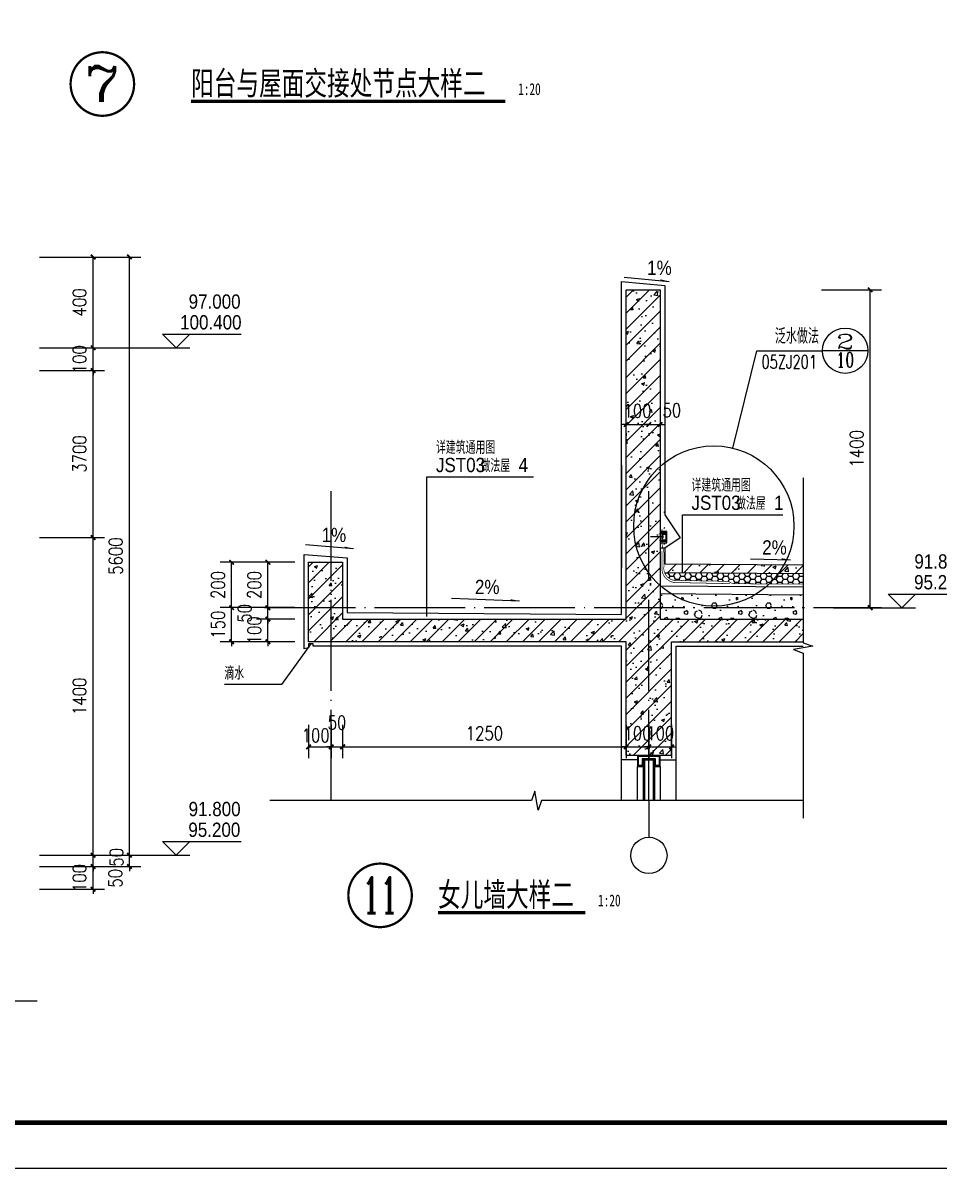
# Model space of a CAD drawing. Extents: x 718358 to 1668613, y -348838 to -159582.
# Drawn here: x 889793 to 893832, y -348838 to -343792 of the extents above; entities that cross this region are included whole.
import ezdxf
from ezdxf.enums import TextEntityAlignment as Align

# ---------------------------------------------------------------- set-up
doc = ezdxf.new("R2010")
doc.units = 0
doc.header["$LTSCALE"] = 1000
doc.linetypes.add('DASH', pattern=[0.35, 0.25, -0.1])
doc.linetypes.add('DOTE', pattern=[2.42, 2, -0.2, 0.02, -0.2])
for name, color, linetype in [('AXIS_TEXT', 7, 'Continuous'), ('PUB_TEXT', 10, 'Continuous'), ('建-可见线', 7, 'Continuous'), ('建-图例填充', 251, 'Continuous'), ('建-图框', 4, 'Continuous'), ('建-墙体', 2, 'Continuous'), ('建-尺寸', 73, 'Continuous'), ('建-引出', 3, 'Continuous'), ('建-标高', 3, 'Continuous'), ('建-符号', 3, 'Continuous'), ('建-符号说明', 7, 'Continuous'), ('建-索引', 3, 'Continuous'), ('建-轮廓线', 7, 'Continuous'), ('建-轴标', 3, 'Continuous'), ('建-轴网', 14, 'DOTE'), ('建-门窗剖', 4, 'Continuous'), ('建-阳台', 5, 'Continuous')]:
    doc.layers.add(name, color=color, linetype=linetype)
doc.styles.add('_TCH_DIM', font='gt单线西文.shx', dxfattribs={"width": 0.8, "bigfont": 'gt单线中文.shx'})
doc.styles.add('_TCH_LABEL', font='COMPLEX', dxfattribs={"bigfont": 'GBCBIG'})
doc.styles.add('COMPLEX', font='COMPLEX')
doc.styles.add('DIM_FONT', font='SIMPLEX.shx', dxfattribs={"width": 0.8, "bigfont": 'GBCBIG.shx'})
doc.styles.add('黑体字', font='simhei.ttf', dxfattribs={"width": 0.7})
doc.dimstyles.new('DIMN20', dxfattribs={"dimscale": 0.2, "dimtxt": 300, "dimasz": 100, "dimexe": 250, "dimexo": 300, "dimgap": 150, "dimtad": 1, "dimdec": 0, "dimzin": 0, "dimdsep": 46, "dimtxsty": 'DIM_FONT', "dimblk": 'ARCHTICK', "dimcen": 0.09, "dimdle": 1, "dimclrt": 7, "dimazin": 2, "dimtfac": 1, "dimtdec": 0, "dimtix": 1, "dimtmove": 2, "dimatfit": 3, "dimldrblk": 'ARCHTICK', "dimfxl": 1, "dimtolj": 1, "dimtzin": 0, "dimarcsym": 0})

# ---------------------------------------------------------------- blocks, each defined once
blk = doc.blocks.new('d')
at = {"layer": '建-可见线', "color": 1, "ltscale": 0.0001}
for p in [(463200.5, 75059.6), (463200.5, 75056)]:
    blk.add_line(p, (463148.4, 75057.8), dxfattribs=at)
at = {"layer": '建-可见线', "color": 1}
for points in [[(463190.1, 75036.7), (463190.1, 75031.7), (463220, 75031.7), (463220, 75081.7), (463190.1, 75081.7), (463190.1, 75076.7), (463215, 75076.7), (463215, 75036.7)], [(463200.5, 75063.8), (463202.3, 75063.8), (463202.3, 75051.7), (463200.5, 75051.7)]]:
    blk.add_lwpolyline(points, close=True, dxfattribs=at)
blk.add_lwpolyline([(463198.7, 75049.7, 0.414214), (463203.7, 75044.7), (463212.2, 75044.7), (463212.2, 75039.7), (463190.5, 75039.7), (463190.5, 75044.7), (463190.7, 75044.7, 0.414214), (463193.7, 75047.7), (463193.7, 75065.4, 0.414214), (463190.7, 75068.4), (463190.5, 75068.4), (463190.5, 75073.4), (463212.2, 75073.4), (463212.2, 75068.4), (463203.7, 75068.4, 0.414214), (463198.7, 75063.4)], format="xyb", close=True, dxfattribs=at)
blk = doc.blocks.new('_ArchTick')
at = {"color": 0, "linetype": 'ByBlock', "const_width": 0.4}
blk.add_lwpolyline([(-0.5, -0.5), (0.5, 0.5)], dxfattribs=at)
blk = doc.blocks.new('*D2833')
at = {"layer": 'Defpoints', "color": 0, "transparency": 16777216}
for p in [(892452.5, -345540), (892552.5, -345540), (892552.5, -345561.1)]:
    blk.add_point(p, dxfattribs=at)
at = {"layer": '建-尺寸', "color": 0, "lineweight": -2, "transparency": 16777216}
for p, q in [((892452.5, -345561.1), (892432.5, -345561.1)), ((892452.5, -345561.1), (892552.5, -345561.1)), ((892552.5, -345561.1), (892572.5, -345561.1)), ((892452.5, -345600), (892452.5, -345611.1)), ((892552.5, -345600), (892552.5, -345611.1))]:
    blk.add_line(p, q, dxfattribs=at)
at = {"layer": '建-尺寸', "color": 0, "lineweight": -2, "transparency": 16777216, "xscale": 20, "yscale": 20, "zscale": 20}
blk.add_blockref('_ArchTick', (892452.5, -345561.1), dxfattribs=at)
at = {"layer": '建-尺寸', "color": 0, "lineweight": -2, "transparency": 16777216, "xscale": 20, "yscale": 20, "zscale": 20, "rotation": 180}
blk.add_blockref('_ArchTick', (892552.5, -345561.1), dxfattribs=at)
at = {"layer": '建-尺寸', "color": 7, "transparency": 16777216, "insert": (892502.5, -345501.1), "char_height": 60, "attachment_point": 5, "style": 'DIM_FONT'}
blk.add_mtext('\\A1;100', dxfattribs=at)
blk = doc.blocks.new('*D2834')
at = {"layer": 'Defpoints', "color": 0, "transparency": 16777216}
for p in [(892552.5, -345540), (892602.5, -345540), (892602.5, -345561.1)]:
    blk.add_point(p, dxfattribs=at)
at = {"layer": '建-尺寸', "color": 0, "lineweight": -2, "transparency": 16777216}
for p, q in [((892552.5, -345561.1), (892532.5, -345561.1)), ((892552.5, -345561.1), (892602.5, -345561.1)), ((892602.5, -345561.1), (892622.5, -345561.1)), ((892552.5, -345600), (892552.5, -345611.1)), ((892602.5, -345600), (892602.5, -345611.1))]:
    blk.add_line(p, q, dxfattribs=at)
at = {"layer": '建-尺寸', "color": 0, "lineweight": -2, "transparency": 16777216, "xscale": 20, "yscale": 20, "zscale": 20}
blk.add_blockref('_ArchTick', (892552.5, -345561.1), dxfattribs=at)
at = {"layer": '建-尺寸', "color": 0, "lineweight": -2, "transparency": 16777216, "xscale": 20, "yscale": 20, "zscale": 20, "rotation": 180}
blk.add_blockref('_ArchTick', (892602.5, -345561.1), dxfattribs=at)
at = {"layer": '建-尺寸', "color": 7, "transparency": 16777216, "insert": (892653.6, -345499.1), "char_height": 60, "attachment_point": 5, "style": 'DIM_FONT'}
blk.add_mtext('\\A1;50', dxfattribs=at)
blk = doc.blocks.new('*D2835')
at = {"layer": 'Defpoints', "color": 0, "transparency": 16777216}
for p in [(891052.5, -346824.4), (891152.5, -346824.4), (891152.5, -346981.5)]:
    blk.add_point(p, dxfattribs=at)
at = {"layer": '建-尺寸', "color": 0, "lineweight": -2, "transparency": 16777216}
for p, q in [((891052.5, -346884.4), (891052.5, -347031.5)), ((891152.5, -346884.4), (891152.5, -347031.5)), ((891052.3, -346981.5), (891152.7, -346981.5))]:
    blk.add_line(p, q, dxfattribs=at)
at = {"layer": '建-尺寸', "color": 0, "lineweight": -2, "transparency": 16777216, "xscale": 20, "yscale": 20, "zscale": 20, "rotation": 180}
blk.add_blockref('_ArchTick', (891052.5, -346981.5), dxfattribs=at)
at = {"layer": '建-尺寸', "color": 0, "lineweight": -2, "transparency": 16777216, "xscale": 20, "yscale": 20, "zscale": 20}
blk.add_blockref('_ArchTick', (891152.5, -346981.5), dxfattribs=at)
at = {"layer": '建-尺寸', "color": 7, "transparency": 16777216, "insert": (891083.9, -346931.5), "char_height": 60, "attachment_point": 5, "style": 'DIM_FONT'}
blk.add_mtext('\\A1;100', dxfattribs=at)
blk = doc.blocks.new('*D2836')
at = {"layer": 'Defpoints', "color": 0, "transparency": 16777216}
for p in [(891152.5, -346824.4), (891202.5, -346824.4), (891202.5, -346981.5)]:
    blk.add_point(p, dxfattribs=at)
at = {"layer": '建-尺寸', "color": 0, "lineweight": -2, "transparency": 16777216}
for p, q in [((891152.5, -346884.4), (891152.5, -347031.5)), ((891202.5, -346884.4), (891202.5, -347031.5)), ((891152.5, -346981.5), (891132.5, -346981.5)), ((891152.5, -346981.5), (891202.5, -346981.5)), ((891202.5, -346981.5), (891222.5, -346981.5))]:
    blk.add_line(p, q, dxfattribs=at)
at = {"layer": '建-尺寸', "color": 0, "lineweight": -2, "transparency": 16777216, "xscale": 20, "yscale": 20, "zscale": 20}
blk.add_blockref('_ArchTick', (891152.5, -346981.5), dxfattribs=at)
at = {"layer": '建-尺寸', "color": 0, "lineweight": -2, "transparency": 16777216, "xscale": 20, "yscale": 20, "zscale": 20, "rotation": 180}
blk.add_blockref('_ArchTick', (891202.5, -346981.5), dxfattribs=at)
at = {"layer": '建-尺寸', "color": 7, "transparency": 16777216, "insert": (891177.5, -346874.7), "char_height": 60, "attachment_point": 5, "style": 'DIM_FONT'}
blk.add_mtext('\\A1;50', dxfattribs=at)
blk = doc.blocks.new('*D2837')
at = {"layer": 'Defpoints', "color": 0, "transparency": 16777216}
for p in [(891202.5, -346824.4), (892452.5, -346824.4), (892452.5, -346981.5)]:
    blk.add_point(p, dxfattribs=at)
at = {"layer": '建-尺寸', "color": 0, "lineweight": -2, "transparency": 16777216}
for p, q in [((891202.5, -346884.4), (891202.5, -347031.5)), ((892452.5, -346884.4), (892452.5, -347031.5)), ((891202.3, -346981.5), (892452.7, -346981.5))]:
    blk.add_line(p, q, dxfattribs=at)
at = {"layer": '建-尺寸', "color": 0, "lineweight": -2, "transparency": 16777216, "xscale": 20, "yscale": 20, "zscale": 20, "rotation": 180}
blk.add_blockref('_ArchTick', (891202.5, -346981.5), dxfattribs=at)
at = {"layer": '建-尺寸', "color": 0, "lineweight": -2, "transparency": 16777216, "xscale": 20, "yscale": 20, "zscale": 20}
blk.add_blockref('_ArchTick', (892452.5, -346981.5), dxfattribs=at)
at = {"layer": '建-尺寸', "color": 7, "transparency": 16777216, "insert": (891827.5, -346921.5), "char_height": 60, "attachment_point": 5, "style": 'DIM_FONT'}
blk.add_mtext('\\A1;1250', dxfattribs=at)
blk = doc.blocks.new('*D2838')
at = {"layer": 'Defpoints', "color": 0, "transparency": 16777216}
for p in [(892452.5, -346824.4), (892552.5, -346824.4), (892552.5, -346981.5)]:
    blk.add_point(p, dxfattribs=at)
at = {"layer": '建-尺寸', "color": 0, "lineweight": -2, "transparency": 16777216}
for p, q in [((892452.5, -346884.4), (892452.5, -347031.5)), ((892552.5, -346884.4), (892552.5, -347031.5)), ((892452.5, -346981.5), (892432.5, -346981.5)), ((892452.5, -346981.5), (892552.5, -346981.5)), ((892552.5, -346981.5), (892572.5, -346981.5))]:
    blk.add_line(p, q, dxfattribs=at)
at = {"layer": '建-尺寸', "color": 0, "lineweight": -2, "transparency": 16777216, "xscale": 20, "yscale": 20, "zscale": 20}
blk.add_blockref('_ArchTick', (892452.5, -346981.5), dxfattribs=at)
at = {"layer": '建-尺寸', "color": 0, "lineweight": -2, "transparency": 16777216, "xscale": 20, "yscale": 20, "zscale": 20, "rotation": 180}
blk.add_blockref('_ArchTick', (892552.5, -346981.5), dxfattribs=at)
at = {"layer": '建-尺寸', "color": 7, "transparency": 16777216, "insert": (892502.5, -346921.5), "char_height": 60, "attachment_point": 5, "style": 'DIM_FONT'}
blk.add_mtext('\\A1;100', dxfattribs=at)
blk = doc.blocks.new('*D2839')
at = {"layer": 'Defpoints', "color": 0, "transparency": 16777216}
for p in [(892552.5, -346824.4), (892652.5, -346824.4), (892652.5, -346981.5)]:
    blk.add_point(p, dxfattribs=at)
at = {"layer": '建-尺寸', "color": 0, "lineweight": -2, "transparency": 16777216}
for p, q in [((892552.5, -346884.4), (892552.5, -347031.5)), ((892652.5, -346884.4), (892652.5, -347031.5)), ((892552.5, -346981.5), (892532.5, -346981.5)), ((892552.5, -346981.5), (892652.5, -346981.5)), ((892652.5, -346981.5), (892672.5, -346981.5))]:
    blk.add_line(p, q, dxfattribs=at)
at = {"layer": '建-尺寸', "color": 0, "lineweight": -2, "transparency": 16777216, "xscale": 20, "yscale": 20, "zscale": 20}
blk.add_blockref('_ArchTick', (892552.5, -346981.5), dxfattribs=at)
at = {"layer": '建-尺寸', "color": 0, "lineweight": -2, "transparency": 16777216, "xscale": 20, "yscale": 20, "zscale": 20, "rotation": 180}
blk.add_blockref('_ArchTick', (892652.5, -346981.5), dxfattribs=at)
at = {"layer": '建-尺寸', "color": 7, "transparency": 16777216, "insert": (892602.5, -346921.5), "char_height": 60, "attachment_point": 5, "style": 'DIM_FONT'}
blk.add_mtext('\\A1;100', dxfattribs=at)
blk = doc.blocks.new('*D2840')
at = {"layer": 'Defpoints', "color": 0, "transparency": 16777216}
for p in [(893253.3, -344968.3), (893528.2, -344968.3), (893253.3, -346368.3)]:
    blk.add_point(p, dxfattribs=at)
at = {"layer": '建-尺寸', "color": 0, "lineweight": -2, "transparency": 16777216}
for p, q in [((893313.3, -344968.3), (893578.2, -344968.3)), ((893528.2, -346368.5), (893528.2, -344968.1)), ((893313.3, -346368.3), (893578.2, -346368.3))]:
    blk.add_line(p, q, dxfattribs=at)
at = {"layer": '建-尺寸', "color": 0, "lineweight": -2, "transparency": 16777216, "xscale": 20, "yscale": 20, "zscale": 20}
for p, rotation in [((893528.2, -344968.3), 90), ((893528.2, -346368.3), 270)]:
    blk.add_blockref('_ArchTick', p, dxfattribs=dict(at, rotation=rotation))
at = {"layer": '建-尺寸', "color": 7, "transparency": 16777216, "insert": (893468.2, -345668.3), "char_height": 60, "attachment_point": 5, "rotation": 90, "style": 'DIM_FONT'}
blk.add_mtext('\\A1;1400', dxfattribs=at)
blk = doc.blocks.new('*D2841')
at = {"layer": 'Defpoints', "color": 0, "transparency": 16777216}
for p in [(890873.2, -346418.3), (891052.5, -346418.3), (891052.5, -346518.3)]:
    blk.add_point(p, dxfattribs=at)
at = {"layer": '建-尺寸', "color": 0, "lineweight": -2, "transparency": 16777216}
for p, q in [((890992.5, -346418.3), (890823.2, -346418.3)), ((890873.2, -346418.3), (890873.2, -346398.3)), ((890873.2, -346518.3), (890873.2, -346418.3)), ((890992.5, -346518.3), (890823.2, -346518.3)), ((890873.2, -346518.3), (890873.2, -346538.3))]:
    blk.add_line(p, q, dxfattribs=at)
at = {"layer": '建-尺寸', "color": 0, "lineweight": -2, "transparency": 16777216, "xscale": 20, "yscale": 20, "zscale": 20}
for p, rotation in [((890873.2, -346418.3), 270), ((890873.2, -346518.3), 90)]:
    blk.add_blockref('_ArchTick', p, dxfattribs=dict(at, rotation=rotation))
at = {"layer": '建-尺寸', "color": 7, "transparency": 16777216, "insert": (890813.2, -346468.3), "char_height": 60, "attachment_point": 5, "rotation": 90, "style": 'DIM_FONT'}
blk.add_mtext('\\A1;100', dxfattribs=at)
blk = doc.blocks.new('*D2842')
at = {"layer": 'Defpoints', "color": 0, "transparency": 16777216}
for p in [(890873.2, -346368.3), (891052.5, -346368.3), (891052.5, -346418.3)]:
    blk.add_point(p, dxfattribs=at)
at = {"layer": '建-尺寸', "color": 0, "lineweight": -2, "transparency": 16777216}
for p, q in [((890992.5, -346368.3), (890823.2, -346368.3)), ((890873.2, -346368.3), (890873.2, -346348.3)), ((890873.2, -346418.3), (890873.2, -346368.3)), ((890992.5, -346418.3), (890823.2, -346418.3)), ((890873.2, -346418.3), (890873.2, -346438.3))]:
    blk.add_line(p, q, dxfattribs=at)
at = {"layer": '建-尺寸', "color": 0, "lineweight": -2, "transparency": 16777216, "xscale": 20, "yscale": 20, "zscale": 20}
for p, rotation in [((890873.2, -346368.3), 270), ((890873.2, -346418.3), 90)]:
    blk.add_blockref('_ArchTick', p, dxfattribs=dict(at, rotation=rotation))
at = {"layer": '建-尺寸', "color": 7, "transparency": 16777216, "insert": (890770.2, -346393.3), "char_height": 60, "attachment_point": 5, "rotation": 90, "style": 'DIM_FONT'}
blk.add_mtext('\\A1;50', dxfattribs=at)
blk = doc.blocks.new('*D2843')
at = {"layer": 'Defpoints', "color": 0, "transparency": 16777216}
for p in [(890873.2, -346168.3), (891052.5, -346168.3), (891052.5, -346368.3)]:
    blk.add_point(p, dxfattribs=at)
at = {"layer": '建-尺寸', "color": 0, "lineweight": -2, "transparency": 16777216}
for p, q in [((890992.5, -346168.3), (890823.2, -346168.3)), ((890873.2, -346368.5), (890873.2, -346168.1)), ((890992.5, -346368.3), (890823.2, -346368.3))]:
    blk.add_line(p, q, dxfattribs=at)
at = {"layer": '建-尺寸', "color": 0, "lineweight": -2, "transparency": 16777216, "xscale": 20, "yscale": 20, "zscale": 20}
for p, rotation in [((890873.2, -346168.3), 90), ((890873.2, -346368.3), 270)]:
    blk.add_blockref('_ArchTick', p, dxfattribs=dict(at, rotation=rotation))
at = {"layer": '建-尺寸', "color": 7, "transparency": 16777216, "insert": (890813.2, -346268.3), "char_height": 60, "attachment_point": 5, "rotation": 90, "style": 'DIM_FONT'}
blk.add_mtext('\\A1;200', dxfattribs=at)
blk = doc.blocks.new('*D2844')
at = {"layer": 'Defpoints', "color": 0, "transparency": 16777216}
for p in [(890713.2, -346368.3), (891052.5, -346368.3), (891052.5, -346518.3)]:
    blk.add_point(p, dxfattribs=at)
at = {"layer": '建-尺寸', "color": 0, "lineweight": -2, "transparency": 16777216}
for p, q in [((890992.5, -346368.3), (890663.2, -346368.3)), ((890713.2, -346368.3), (890713.2, -346348.3)), ((890713.2, -346518.3), (890713.2, -346368.3)), ((890992.5, -346518.3), (890663.2, -346518.3)), ((890713.2, -346518.3), (890713.2, -346538.3))]:
    blk.add_line(p, q, dxfattribs=at)
at = {"layer": '建-尺寸', "color": 0, "lineweight": -2, "transparency": 16777216, "xscale": 20, "yscale": 20, "zscale": 20}
for p, rotation in [((890713.2, -346368.3), 270), ((890713.2, -346518.3), 90)]:
    blk.add_blockref('_ArchTick', p, dxfattribs=dict(at, rotation=rotation))
at = {"layer": '建-尺寸', "color": 7, "transparency": 16777216, "insert": (890653.2, -346443.3), "char_height": 60, "attachment_point": 5, "rotation": 90, "style": 'DIM_FONT'}
blk.add_mtext('\\A1;150', dxfattribs=at)
blk = doc.blocks.new('*D2845')
at = {"layer": 'Defpoints', "color": 0, "transparency": 16777216}
for p in [(890713.2, -346168.3), (891052.5, -346168.3), (891052.5, -346368.3)]:
    blk.add_point(p, dxfattribs=at)
at = {"layer": '建-尺寸', "color": 0, "lineweight": -2, "transparency": 16777216}
for p, q in [((890992.5, -346168.3), (890663.2, -346168.3)), ((890713.2, -346368.5), (890713.2, -346168.1)), ((890992.5, -346368.3), (890663.2, -346368.3))]:
    blk.add_line(p, q, dxfattribs=at)
at = {"layer": '建-尺寸', "color": 0, "lineweight": -2, "transparency": 16777216, "xscale": 20, "yscale": 20, "zscale": 20}
for p, rotation in [((890713.2, -346168.3), 90), ((890713.2, -346368.3), 270)]:
    blk.add_blockref('_ArchTick', p, dxfattribs=dict(at, rotation=rotation))
at = {"layer": '建-尺寸', "color": 7, "transparency": 16777216, "insert": (890653.2, -346268.3), "char_height": 60, "attachment_point": 5, "rotation": 90, "style": 'DIM_FONT'}
blk.add_mtext('\\A1;200', dxfattribs=at)
blk = doc.blocks.new('*D2853')
at = {"layer": 'Defpoints', "color": 0, "transparency": 16777216}
for p in [(889805.9, -347509.3), (890102.6, -347509.3), (889805.9, -347609.3)]:
    blk.add_point(p, dxfattribs=at)
at = {"layer": '建-尺寸', "color": 0, "lineweight": -2, "transparency": 16777216}
for p, q in [((890102.6, -347509.3), (890102.6, -347489.3)), ((889865.9, -347509.3), (890152.6, -347509.3)), ((890102.6, -347609.3), (890102.6, -347509.3)), ((889865.9, -347609.3), (890152.6, -347609.3)), ((890102.6, -347609.3), (890102.6, -347629.3))]:
    blk.add_line(p, q, dxfattribs=at)
at = {"layer": '建-尺寸', "color": 0, "lineweight": -2, "transparency": 16777216, "xscale": 20, "yscale": 20, "zscale": 20}
for p, rotation in [((890102.6, -347509.3), 270), ((890102.6, -347609.3), 90)]:
    blk.add_blockref('_ArchTick', p, dxfattribs=dict(at, rotation=rotation))
at = {"layer": '建-尺寸', "color": 7, "transparency": 16777216, "insert": (890042.6, -347559.3), "char_height": 60, "attachment_point": 5, "rotation": 90, "style": 'DIM_FONT'}
blk.add_mtext('\\A1;100', dxfattribs=at)
blk = doc.blocks.new('*D2854')
at = {"layer": 'Defpoints', "color": 0, "transparency": 16777216}
for p in [(889805.9, -347459.3), (890102.6, -347459.3), (889805.9, -347509.3)]:
    blk.add_point(p, dxfattribs=at)
at = {"layer": '建-尺寸', "color": 0, "lineweight": -2, "transparency": 16777216}
for p, q in [((890102.6, -347459.3), (890102.6, -347439.3)), ((889865.9, -347459.3), (890152.6, -347459.3)), ((890102.6, -347509.3), (890102.6, -347459.3)), ((889865.9, -347509.3), (890152.6, -347509.3)), ((890102.6, -347509.3), (890102.6, -347529.3))]:
    blk.add_line(p, q, dxfattribs=at)
at = {"layer": '建-尺寸', "color": 0, "lineweight": -2, "transparency": 16777216, "xscale": 20, "yscale": 20, "zscale": 20}
for p, rotation in [((890102.6, -347459.3), 270), ((890102.6, -347509.3), 90)]:
    blk.add_blockref('_ArchTick', p, dxfattribs=dict(at, rotation=rotation))
at = {"layer": '建-尺寸', "color": 7, "transparency": 16777216, "insert": (890205.6, -347468.2), "char_height": 60, "attachment_point": 5, "rotation": 90, "style": 'DIM_FONT'}
blk.add_mtext('\\A1;50', dxfattribs=at)
blk = doc.blocks.new('*D2855')
at = {"layer": 'Defpoints', "color": 0, "transparency": 16777216}
for p in [(889805.9, -346059.3), (890102.6, -346059.3), (889805.9, -347459.3)]:
    blk.add_point(p, dxfattribs=at)
at = {"layer": '建-尺寸', "color": 0, "lineweight": -2, "transparency": 16777216}
for p, q in [((889865.9, -346059.3), (890152.6, -346059.3)), ((890102.6, -347459.5), (890102.6, -346059.1)), ((889865.9, -347459.3), (890152.6, -347459.3))]:
    blk.add_line(p, q, dxfattribs=at)
at = {"layer": '建-尺寸', "color": 0, "lineweight": -2, "transparency": 16777216, "xscale": 20, "yscale": 20, "zscale": 20}
for p, rotation in [((890102.6, -346059.3), 90), ((890102.6, -347459.3), 270)]:
    blk.add_blockref('_ArchTick', p, dxfattribs=dict(at, rotation=rotation))
at = {"layer": '建-尺寸', "color": 7, "transparency": 16777216, "insert": (890042.6, -346759.3), "char_height": 60, "attachment_point": 5, "rotation": 90, "style": 'DIM_FONT'}
blk.add_mtext('\\A1;1400', dxfattribs=at)
blk = doc.blocks.new('*D2856')
at = {"layer": 'Defpoints', "color": 0, "transparency": 16777216}
for p in [(889805.9, -345323.4), (890102.6, -345323.4), (889805.9, -346059.3)]:
    blk.add_point(p, dxfattribs=at)
at = {"layer": '建-尺寸', "color": 0, "lineweight": -2, "transparency": 16777216}
for p, q in [((889865.9, -345323.4), (890152.6, -345323.4)), ((890102.6, -346059.5), (890102.6, -345323.2)), ((889865.9, -346059.3), (890152.6, -346059.3))]:
    blk.add_line(p, q, dxfattribs=at)
at = {"layer": '建-尺寸', "color": 0, "lineweight": -2, "transparency": 16777216, "xscale": 20, "yscale": 20, "zscale": 20}
for p, rotation in [((890102.6, -345323.4), 90), ((890102.6, -346059.3), 270)]:
    blk.add_blockref('_ArchTick', p, dxfattribs=dict(at, rotation=rotation))
at = {"layer": '建-尺寸', "color": 7, "transparency": 16777216, "insert": (890042.6, -345691.3), "char_height": 60, "attachment_point": 5, "rotation": 90, "style": 'DIM_FONT'}
blk.add_mtext('\\A1;3700', dxfattribs=at)
blk = doc.blocks.new('*D2857')
at = {"layer": 'Defpoints', "color": 0, "transparency": 16777216}
for p in [(889805.9, -345223.4), (890102.6, -345223.4), (889805.9, -345323.4)]:
    blk.add_point(p, dxfattribs=at)
at = {"layer": '建-尺寸', "color": 0, "lineweight": -2, "transparency": 16777216}
for p, q in [((889865.9, -345223.4), (890152.6, -345223.4)), ((890102.6, -345223.4), (890102.6, -345203.4)), ((890102.6, -345323.4), (890102.6, -345223.4)), ((889865.9, -345323.4), (890152.6, -345323.4)), ((890102.6, -345323.4), (890102.6, -345343.4))]:
    blk.add_line(p, q, dxfattribs=at)
at = {"layer": '建-尺寸', "color": 0, "lineweight": -2, "transparency": 16777216, "xscale": 20, "yscale": 20, "zscale": 20}
for p, rotation in [((890102.6, -345223.4), 270), ((890102.6, -345323.4), 90)]:
    blk.add_blockref('_ArchTick', p, dxfattribs=dict(at, rotation=rotation))
at = {"layer": '建-尺寸', "color": 7, "transparency": 16777216, "insert": (890042.6, -345273.4), "char_height": 60, "attachment_point": 5, "rotation": 90, "style": 'DIM_FONT'}
blk.add_mtext('\\A1;100', dxfattribs=at)
blk = doc.blocks.new('*D2858')
at = {"layer": 'Defpoints', "color": 0, "transparency": 16777216}
for p in [(889805.9, -344823.4), (890102.6, -344823.4), (889805.9, -345223.4)]:
    blk.add_point(p, dxfattribs=at)
at = {"layer": '建-尺寸', "color": 0, "lineweight": -2, "transparency": 16777216}
for p, q in [((889865.9, -344823.4), (890152.6, -344823.4)), ((890102.6, -345223.6), (890102.6, -344823.2)), ((889865.9, -345223.4), (890152.6, -345223.4))]:
    blk.add_line(p, q, dxfattribs=at)
at = {"layer": '建-尺寸', "color": 0, "lineweight": -2, "transparency": 16777216, "xscale": 20, "yscale": 20, "zscale": 20}
for p, rotation in [((890102.6, -344823.4), 90), ((890102.6, -345223.4), 270)]:
    blk.add_blockref('_ArchTick', p, dxfattribs=dict(at, rotation=rotation))
at = {"layer": '建-尺寸', "color": 7, "transparency": 16777216, "insert": (890042.6, -345023.4), "char_height": 60, "attachment_point": 5, "rotation": 90, "style": 'DIM_FONT'}
blk.add_mtext('\\A1;400', dxfattribs=at)
blk = doc.blocks.new('*D2859')
at = {"layer": 'Defpoints', "color": 0, "transparency": 16777216}
for p in [(889805.9, -347459.3), (890262.6, -347459.3), (889805.9, -347509.3)]:
    blk.add_point(p, dxfattribs=at)
at = {"layer": '建-尺寸', "color": 0, "lineweight": -2, "transparency": 16777216}
for p, q in [((890262.6, -347459.3), (890262.6, -347439.3)), ((889865.9, -347459.3), (890312.6, -347459.3)), ((890262.6, -347509.3), (890262.6, -347459.3)), ((889865.9, -347509.3), (890312.6, -347509.3)), ((890262.6, -347509.3), (890262.6, -347529.3))]:
    blk.add_line(p, q, dxfattribs=at)
at = {"layer": '建-尺寸', "color": 0, "lineweight": -2, "transparency": 16777216, "xscale": 20, "yscale": 20, "zscale": 20}
for p, rotation in [((890262.6, -347459.3), 270), ((890262.6, -347509.3), 90)]:
    blk.add_blockref('_ArchTick', p, dxfattribs=dict(at, rotation=rotation))
at = {"layer": '建-尺寸', "color": 7, "transparency": 16777216, "insert": (890200.6, -347560.4), "char_height": 60, "attachment_point": 5, "rotation": 90, "style": 'DIM_FONT'}
blk.add_mtext('\\A1;50', dxfattribs=at)
blk = doc.blocks.new('*D2860')
at = {"layer": 'Defpoints', "color": 0, "transparency": 16777216}
for p in [(889805.9, -344823.4), (890262.6, -344823.4), (889805.9, -347459.3)]:
    blk.add_point(p, dxfattribs=at)
at = {"layer": '建-尺寸', "color": 0, "lineweight": -2, "transparency": 16777216}
for p, q in [((889865.9, -344823.4), (890312.6, -344823.4)), ((890262.6, -347459.5), (890262.6, -344823.2)), ((889865.9, -347459.3), (890312.6, -347459.3))]:
    blk.add_line(p, q, dxfattribs=at)
at = {"layer": '建-尺寸', "color": 0, "lineweight": -2, "transparency": 16777216, "xscale": 20, "yscale": 20, "zscale": 20}
for p, rotation in [((890262.6, -344823.4), 90), ((890262.6, -347459.3), 270)]:
    blk.add_blockref('_ArchTick', p, dxfattribs=dict(at, rotation=rotation))
at = {"layer": '建-尺寸', "color": 7, "transparency": 16777216, "insert": (890202.6, -346141.3), "char_height": 60, "attachment_point": 5, "rotation": 90, "style": 'DIM_FONT'}
blk.add_mtext('\\A1;5600', dxfattribs=at)
blk = doc.blocks.new('_AXISO')
blk.add_circle((0, 0), 0.5)
at = {"layer": 'AXIS_TEXT', "style": 'COMPLEX', "width": 1.041667}
blk.add_attdef('A', text='', height=0.56, dxfattribs=at).set_placement((-0.25, -0.28), (0.25, -0.28), align=Align.FIT)

msp = doc.modelspace()

# ---------------------------------------------------------------- hatches: boundary and pattern name
at = {"layer": '建-图例填充'}
h = msp.add_hatch(dxfattribs=at)
h.set_pattern_fill('钢筋混凝土', color=256, scale=20, style=0)
h.set_pattern_definition([(45, (39573.334, -6828.48), (-35.355339, 35.355339), []), (50, (39573.33, -6828.48), (143.452037, -12.550427), [15, -165]), (355, (39573.33, -6828.48), (-27.750267, 150.438427), [12, -132]), (100.4514, (39585.29, -6829.53), (115.701876, 137.887908), [12.748038, -140.228422]), (46.1842, (39573.33, -6788.48), (213.44821, -33.103803), [22.5, -247.5]), (96.6356, (39591.12, -6791.24), (186.93254, 194.823574), [19.12206, -210.3426]), (351.1842, (39573.33, -6788.48), (186.93239, 194.82372), [18, -198]), (21, (39593.33, -6798.48), (119.38141, -80.523778), [15, -165]), (326, (39593.33, -6798.48), (48.663066, 145.03001), [12, -132]), (71.4514, (39603.28, -6805.19), (168.044526, 64.5061), [12.748038, -140.228422]), (37.5, (39573.334, -6828.48), (2.431971, 66.5787708), [0, -130.4, 0, -134, 0, -132.5]), (7.5, (39573.334, -6828.48), (52.6139075, 78.8823424), [0, -76.4, 0, -127.4, 0, -50.5]), (327.5, (39528.734, -6828.48), (106.7644872, -4.5109743), [0, -50, 0, -156, 0, -207]), (317.5, (39508.73, -6828.48), (116.637234, 20.020996), [0, -65, 0, -103.6, 0, -147])])
h.paths.add_polyline_path([(891202.5, -346418.3), (891202.5, -346168.3), (891052.5, -346168.3), (891052.5, -346368.3), (891052.5, -346518.3), (891202.5, -346518.3), (892452.5, -346518.3), (892452.5, -347018.3), (892652.5, -347018.3), (892652.5, -346518.3), (893232.6, -346518.3), (893232.6, -346418.3), (892602.5, -346418.3), (892602.5, -344968.3), (892452.5, -344968.3), (892452.5, -346418.3)])
h = msp.add_hatch(dxfattribs=at)
h.set_pattern_fill('钢筋混凝土', color=256, scale=20, style=0)
h.set_pattern_definition([(45, (48183.383, -6828.48), (-35.355339, 35.355339), []), (50, (48183.38, -6828.48), (143.452037, -12.550427), [15, -165]), (355, (48183.38, -6828.48), (-27.750267, 150.438427), [12, -132]), (100.4514, (48195.34, -6829.53), (115.701876, 137.887908), [12.748038, -140.228422]), (46.1842, (48183.38, -6788.48), (213.44821, -33.103803), [22.5, -247.5]), (96.6356, (48201.17, -6791.24), (186.93254, 194.823574), [19.12206, -210.3426]), (351.1842, (48183.38, -6788.48), (186.93239, 194.82372), [18, -198]), (21, (48203.38, -6798.48), (119.38141, -80.523778), [15, -165]), (326, (48203.38, -6798.48), (48.663066, 145.03001), [12, -132]), (71.4514, (48213.33, -6805.19), (168.044526, 64.5061), [12.748038, -140.228422]), (37.5, (48183.383, -6828.48), (2.431971, 66.5787708), [0, -130.4, 0, -134, 0, -132.5]), (7.5, (48183.38, -6828.48), (52.6139075, 78.8823424), [0, -76.4, 0, -127.4, 0, -50.5]), (327.5, (48138.783, -6828.48), (106.7644872, -4.5109743), [0, -50, 0, -156, 0, -207]), (317.5, (48118.78, -6828.48), (116.637234, 20.020996), [0, -65, 0, -103.6, 0, -147])])
edge = h.paths.add_edge_path()
edge.add_line((893232.6, -346219.5), (893232.6, -346179.5))
edge.add_line((893232.6, -346179.5), (892622.5, -346175))
edge.add_line((892622.5, -346175), (892622.5, -345906.5))
edge.add_line((892622.5, -345906.5), (892614.6, -345906.5))
edge.add_line((892614.6, -345906.5), (892618.5, -345924.5))
edge.add_line((892618.5, -345924.5), (892618.5, -346189.5))
edge.add_arc((892671.6, -346195), 53.3, 174.0788, 202.0274)
edge.add_line((892622.1, -346215), (893232.6, -346219.5))
h = msp.add_hatch(dxfattribs=at)
h.set_pattern_fill('HONEY', color=256, scale=10, style=0)
h.set_pattern_definition([(0, (48183.383, -6828.48), (23.8125, 13.74815), [15.875, -31.75]), (120, (48183.383, -6828.48), (-23.81249716, 13.74815493), [15.875, -31.75]), (60, (48183.383, -6828.48), (2.84e-06, 27.49630493), [-31.75, 15.875])])
edge = h.paths.add_edge_path()
edge.add_line((893232.6, -346264.5), (893232.6, -346219.5))
edge.add_line((893232.6, -346219.5), (892622.1, -346215))
edge.add_arc((892671.6, -346195), 53.3, 202.0274, 265.4088)
edge.add_line((892667.3, -346248.1), (892902.4, -346252.4))
edge.add_line((892902.4, -346252.4), (892922.3, -346262.9))
edge.add_line((892922.3, -346262.9), (893232.6, -346264.5))
h = msp.add_hatch(dxfattribs=at)
h.set_pattern_fill('加气混凝土', color=256, scale=20, style=0)
h.set_pattern_definition([(0, (48254.18, -6901.68), (120, 240), [0, -240]), (0, (48113.78, -6934.08), (120, 240), [0, -240]), (0, (48191.78, -6936.48), (120, 240), [0, -240]), (0, (48276.98, -6865.68), (120, 240), [0, -240]), (0, (48177.38, -6948.48), (120, 240), [0, -240]), (0, (48300.98, -6714.48), (120, 240), [0, -240]), (0, (48227.78, -6733.68), (120, 240), [0, -240]), (0, (48266.18, -6763.68), (120, 240), [0, -240]), (0, (48070.58, -6768.48), (120, 240), [0, -240]), (0, (48188.18, -6779.28), (120, 240), [0, -240]), (0, (48142.58, -6840.48), (120, 240), [0, -240]), (0, (48144.98, -6930.48), (120, 240), [0, -240]), (0, (48234.98, -6940.08), (120, 240), [0, -240]), (0, (48300.98, -6834.48), (120, 240), [0, -240]), (0, (48076.58, -6871.68), (120, 240), [0, -240]), (0, (48096.98, -6830.88), (120, 240), [0, -240]), (0, (48190.58, -6847.68), (120, 240), [0, -240]), (0, (48156.98, -6882.48), (120, 240), [0, -240]), (0, (48137.78, -6803.28), (120, 240), [0, -240]), (0, (48167.78, -6713.28), (120, 240), [0, -240]), (0, (48086.18, -6922.08), (120, 240), [0, -240]), (0, (48218.18, -6762.48), (120, 240), [0, -240]), (0, (48106.58, -6758.88), (120, 240), [0, -240]), (0, (48087.38, -6727.68), (120, 240), [0, -240]), (130.601294, (48286.24, -6789.624), (-599.99999337, 720.00000315), [10.53662, -4414.8444]), (18.434949, (48269.097, -6785.052), (599.9999978, 239.9999982), [10.842096, -1507.05116]), (90, (48269.1, -6795.34), (120, 240), [10.285714, -469.71426]), (161.565051, (48279.383, -6798.766), (-600.000003, 239.9999821), [10.842096, -1507.05116]), (53.130102, (48279.383, -6798.766), (120.0000002, 240), [11.42857, -1188.5714]), (135, (48288.53, -6921.05), (-120.0000145, 239.999984), [9.697464, -669.12504]), (45, (48274.81, -6921.05), (119.999999, 239.999999), [9.697464, -669.12504]), (135, (48281.67, -6927.91), (-120.0000145, 239.999984), [9.697464, -669.12504]), (45, (48281.67, -6927.91), (119.999999, 239.999999), [9.697464, -669.12504]), (116.56505, (48173.1, -6759.9), (-2e-05, 479.999987), [12.77753, -255.5506]), (180, (48167.38, -6748.48), (-120, 240), [13.714286, -226.2857]), (63.43495, (48147.95, -6759.9), (1e-06, 480), [12.77753, -255.5506]), (116.56505, (48153.67, -6771.34), (-2e-05, 479.999987), [12.77753, -255.5506]), (0, (48153.67, -6771.34), (120, 240), [13.714286, -226.2857]), (63.43495, (48167.38, -6771.34), (1e-06, 480), [12.77753, -255.5506]), (107.102728, (48263.383, -6841.052), (-359.99998624, 1200.00000194), [15.54454, -6513.161]), (143.972626, (48258.812, -6826.195), (-2279.9999711, 1679.9999981), [15.54454, -3248.808]), (180, (48246.24, -6817.05), (-120, 240), [14.85714, -225.14284]), (36.0273733, (48218.812, -6826.195), (2279.99998315, 1679.9999819), [15.54454, -3248.808]), (71.565051, (48214.24, -6839.91), (360.0000018, 1199.999998), [14.456126, -1503.43712]), (107.102728, (48218.812, -6854.766), (-359.99998624, 1200.00000194), [15.54454, -6513.161]), (143.972626, (48231.383, -6863.91), (-2279.9999711, 1679.9999981), [15.54454, -3248.808]), (0, (48231.38, -6863.9), (120, 240), [14.85714, -225.14284]), (36.0273733, (48246.24, -6863.91), (2279.99998315, 1679.9999819), [15.54454, -3248.808]), (71.565051, (48258.81, -6854.766), (360.0000018, 1199.999998), [14.456126, -1503.43712]), (150.255118, (48265.67, -6729.052), (-360.0000009, 239.999997), [9.21401, -1925.72784]), (90, (48257.67, -6733.62), (120, 240), [9.14286, -470.8571]), (29.7448813, (48257.67, -6733.624), (360.0000002, 239.9999989), [9.21401, -1925.72784]), (116.56505, (48209.67, -6899.34), (-2e-05, 479.999987), [12.77753, -255.5506]), (168.690067, (48203.954, -6887.91), (-1080.0000008, 239.999994), [11.6549, -2435.8742]), (41.1859251, (48183.383, -6893.624), (2999.99998182, 2639.99997692), [12.14874, -5090.3208]), (90, (48183.38, -6905.05), (120, 240), [11.42857, -468.5714]), (138.814074, (48192.526, -6913.052), (-2999.99994668, 2640.00001681), [12.14874, -5090.3208]), (16.6992442, (48192.526, -6913.052), (3959.9999702, 1199.99998743), [11.93178, -4999.415]), (60.9453959, (48203.954, -6909.624), (119.99999968, 239.99999788), [11.766434, -4930.1358]), (109.983106, (48109.097, -6798.766), (-600.00000226, 1679.99999555), [13.3768, -5604.879]), (155.556045, (48104.526, -6786.195), (-1560.00000595, 719.99998504), [13.809194, -5786.0526]), (24.4439547, (48079.383, -6786.195), (1560.00000078, 719.99999654), [13.809194, -5786.0526]), (70.0168934, (48074.812, -6798.766), (600.00000181, 1679.99999583), [13.3768, -5604.879]), (109.983106, (48079.383, -6811.338), (-600.00000226, 1679.99999555), [13.3768, -5604.879]), (160.016893, (48091.955, -6815.91), (-600.00000035, 239.99998907), [13.3768, -2795.751]), (19.9831065, (48091.955, -6815.91), (599.9999967, 239.9999996), [13.3768, -2795.751]), (70.0168934, (48104.526, -6811.338), (600.00000181, 1679.99999583), [13.3768, -5604.879]), (122.005383, (48198.24, -6820.48), (-120.0000161, 239.99998775), [10.78169, -2253.3736]), (18.434949, (48182.24, -6814.766), (599.9999978, 239.9999982), [10.842096, -1507.05116]), (90, (48182.24, -6825.05), (120, 240), [10.285714, -469.71426]), (161.565051, (48192.526, -6828.48), (-600.000003, 239.9999821), [10.842096, -1507.05116]), (54.4623222, (48192.526, -6828.48), (839.99999878, 1199.9999982), [9.83123, -4119.2846]), (116.56505, (48128.53, -6878.77), (-2e-05, 479.999987), [12.77753, -255.5506]), (180, (48122.8, -6867.34), (-120, 240), [12.57143, -227.42856]), (59.0362434, (48103.383, -6878.766), (120.0000004, 239.99999884), [13.32789, -2785.5288]), (120.963756, (48110.24, -6890.195), (-120.0000164, 239.999989), [13.32789, -2785.5288]), (0, (48110.24, -6890.2), (120, 240), [12.57143, -227.42856]), (63.43495, (48122.81, -6890.2), (1e-06, 480), [12.77753, -255.5506])])
h.paths.add_polyline_path([(893232.6, -346418.3), (893232.6, -346312.9), (892602.5, -346308.1), (892602.5, -346418.3)])
at = {"layer": '建-符号'}
for points in [[(892642.4, -344930.7), (892602.6, -344927), (892603.1, -344921.7)], [(891250.5, -346107.9), (891210.7, -346104.4), (891211.2, -346099.1)], [(893177.2, -346157.1), (893137.2, -346156.1), (893137.3, -346150.8)], [(891982.9, -346338.2), (891943, -346336.7), (891943.2, -346331.4)]]:
    msp.add_hatch(color=256, dxfattribs=at).paths.add_polyline_path(points)

# ---------------------------------------------------------------- linework, layer by layer
at = {"layer": '建-可见线'}
for p, q in [((892432.5, -345740.9), (892432.5, -346190.9)), ((892622.5, -346106.5), (892602.5, -346106.5))]:
    msp.add_line(p, q, dxfattribs=at)
at = {"layer": '建-可见线', "color": 1}
for p, q in [((893232.6, -346219.5), (892622.1, -346215)), ((893232.6, -346278), (892602.5, -346273.2)), ((893232.6, -346312.9), (892602.5, -346308.1))]:
    msp.add_line(p, q, dxfattribs=at)
at = {"layer": '建-可见线'}
for points in [[(892502.5, -347038.3), (892432.5, -347038.3), (892432.5, -346538.3), (891222.5, -346538.3), (891222.5, -346538.3), (891072.5, -346538.3), (891072.5, -346528.3), (891052.5, -346528.3), (891052.5, -346544.8), (891032.5, -346550), (891032.5, -346418.3), (891032.5, -346134.1), (891222.5, -346148.3), (891222.5, -346389.1), (892432.5, -346398.2), (892432.5, -344931.8), (892622.5, -344948.3), (892622.5, -345959.5), (892690.5, -346060), (892622.5, -346106.5)], [(892622.5, -346082.3), (892622.5, -346082.4)], [(892622.5, -346106.5), (892622.5, -346175), (893232.6, -346179.5)], [(892602.5, -347038.3), (892672.5, -347038.3), (892672.5, -346538.3), (893232.6, -346538.3)]]:
    msp.add_lwpolyline(points, dxfattribs=at)
at = {"layer": '建-可见线', "color": 1, "linetype": 'DASH', "ltscale": 0.1, "const_width": 3, "elevation": 0}
for points in [[(892610.5, -346021.9), (892610.5, -346087.9), (892618.5, -346124.5), (892618.5, -346189.5, 0.421029), (892667.3, -346248.1), (892902.4, -346252.4), (892922.3, -346262.9), (893232.6, -346264.5)], [(892610.5, -346119.8), (892610.5, -346189.5, 0.425737), (892667.3, -346257.5), (892910.5, -346262.6)]]:
    msp.add_lwpolyline(points, format="xyb", dxfattribs=at)
at = {"layer": '建-图框'}
msp.add_lwpolyline([(885687.9, -348837.6), (902507.9, -348837.6), (902507.9, -336957.6), (885687.9, -336957.6)], close=True, dxfattribs=at)
at = {"layer": '建-图框', "const_width": 20}
msp.add_lwpolyline([(886187.9, -348637.6), (902307.9, -348637.6), (902307.9, -337157.6), (886187.9, -337157.6)], close=True, dxfattribs=at)
at = {"layer": '建-墙体'}
for p, q in [((892452.5, -346418.3), (892452.5, -344968.3)), ((892452.5, -344968.3), (892602.5, -344968.3)), ((892602.5, -344968.3), (892602.5, -346418.3)), ((892602.5, -346418.3), (893232.6, -346418.3)), ((892602.5, -346418.3), (893232.6, -346418.3)), ((892652.5, -346518.3), (893232.6, -346518.3)), ((892652.5, -347018.3), (892652.5, -346518.3)), ((892452.5, -347018.3), (892652.5, -347018.3)), ((892452.5, -347018.3), (892652.5, -347018.3))]:
    msp.add_line(p, q, dxfattribs=at)
msp.add_lwpolyline([(892452.5, -347018.3), (892452.5, -346518.3), (891202.5, -346518.3), (891202.5, -346518.3), (891052.5, -346518.3), (891052.5, -346368.3), (891052.5, -346168.3), (891202.5, -346168.3), (891202.5, -346418.3), (892452.5, -346418.3)], dxfattribs=at)
at = {"layer": '建-引出'}
for p, q in [((891573.9, -346406.7), (891573.9, -345792.2)), ((891573.9, -345792.2), (892044.4, -345792.2)), ((892700.4, -346214.4), (892700.4, -345958.7)), ((892700.4, -345958.7), (893142.3, -345958.7)), ((891062.5, -346528.3), (890932.8, -346706.9)), ((890932.8, -346706.9), (890681.2, -346706.9))]:
    msp.add_line(p, q, dxfattribs=at)
at = {"layer": '建-标高'}
for p, q in [((890468.6, -345223.4), (890408.6, -345163.4)), ((890408.6, -345163.4), (890755.6, -345163.4)), ((890468.6, -345223.4), (890528.6, -345163.4)), ((890071.5, -345223.4), (890528.6, -345223.4)), ((893667.8, -346368.6), (893607.8, -346308.6)), ((893607.8, -346308.6), (893954.8, -346308.6)), ((893667.8, -346368.6), (893727.8, -346308.6)), ((893366.3, -346368.6), (893727.8, -346368.6)), ((890468.6, -347459.3), (890408.6, -347399.3)), ((890408.6, -347399.3), (890755.6, -347399.3)), ((890468.6, -347459.3), (890528.6, -347399.3)), ((890071.5, -347459.3), (890528.6, -347459.3))]:
    msp.add_line(p, q, dxfattribs=at)
at = {"layer": '建-符号', "const_width": 10}
for points in [[(890283.3, -344061.1, 1), (890003.3, -344061.1, 1)], [(891507.5, -347635.9, 1), (891227.5, -347635.9, 1)]]:
    msp.add_lwpolyline(points, format="xyb", close=True, dxfattribs=at)
at = {"layer": '建-符号', "const_width": 14}
for points in [[(890534.7, -344137.7), (891920.2, -344137.7)], [(891623.4, -347712.5), (892272.4, -347712.5)]]:
    msp.add_lwpolyline(points, dxfattribs=at)
at = {"layer": '建-符号'}
for points in [[(892443.5, -344912.2), (892642.4, -344930.7)], [(893232.6, -345795.6), (893232.6, -346523.1), (893274.6, -346538.4), (893190.6, -346553.2), (893232.6, -346568.1), (893232.6, -347295.6)], [(891038.5, -346089.3), (891250.5, -346107.9)], [(893001, -346152.7), (893177.2, -346157.1)], [(891681.8, -346326.9), (891982.9, -346338.2)], [(893232.6, -347218.3), (892079.4, -347218.3), (892064.2, -347260.3), (892049.3, -347176.3), (892034.4, -347218.3), (890881.3, -347218.3)], [(889855.5, -348101.4), (888223, -348101.4), (888207.8, -348143.4), (888192.9, -348059.4), (888178, -348101.4), (886545.6, -348101.4)]]:
    msp.add_lwpolyline(points, dxfattribs=at)
at = {"layer": '建-索引'}
for p, q in [((892923, -345665.4), (893028.3, -345236.2)), ((893028.3, -345236.2), (893317.9, -345236.2)), ((893517.9, -345236.2), (893317.9, -345236.2))]:
    msp.add_line(p, q, dxfattribs=at)
for centre, radius in [((893417.9, -345236.2), 100), ((892838.8, -346008.6), 353.3)]:
    msp.add_circle(centre, radius, dxfattribs=at)
at = {"layer": '建-轮廓线', "color": 253}
for p, q in [((892432.5, -347218.3), (892432.5, -347038.3)), ((892672.5, -347218.3), (892672.5, -347038.3))]:
    msp.add_line(p, q, dxfattribs=at)
at = {"layer": '建-轴标'}
msp.add_line((892552.5, -347218.3), (892552.5, -347379.9), dxfattribs=at)
at = {"layer": '建-轴网', "ltscale": 0.2}
for p, q in [((891152.5, -347218.3), (891152.5, -345855.6)), ((892552.5, -347218.3), (892552.5, -345855.6)), ((890858.8, -346368.3), (893367.2, -346368.3))]:
    msp.add_line(p, q, dxfattribs=at)
at = {"layer": '建-门窗剖'}
for p, q in [((892527.5, -347038.3), (892527.5, -347218.3)), ((892533.5, -347038.3), (892533.5, -347218.3)), ((892571.5, -347038.3), (892571.5, -347218.3)), ((892577.5, -347038.3), (892577.5, -347218.3)), ((892502.5, -347218.3), (892502.5, -347068.3)), ((892602.5, -347068.3), (892602.5, -347218.3))]:
    msp.add_line(p, q, dxfattribs=at)
msp.add_lwpolyline([(892502.5, -347018.3), (892502.5, -347068.3), (892507.5, -347068.3), (892507.5, -347068.3), (892527.5, -347068.3), (892527.5, -347038.3), (892577.5, -347038.3), (892577.5, -347068.3), (892597.5, -347068.3), (892597.5, -347068.3), (892602.5, -347068.3), (892602.5, -347018.3)], dxfattribs=at)
msp.add_lwpolyline([(892523.5, -347064.3), (892506.5, -347064.3), (892506.5, -347022.3), (892598.5, -347022.3), (892598.5, -347064.3), (892581.5, -347064.3), (892581.5, -347034.3), (892523.5, -347034.3)], close=True, dxfattribs=at)

# ---------------------------------------------------------------- block references
at = {"layer": '建-轴标', "xscale": 160, "yscale": 160, "zscale": 160}
msp.add_blockref('_AXISO', (892552.5, -347459.9), dxfattribs=at)
at = {"layer": '建-阳台'}
msp.add_blockref('d', (429411.8, -421114.1), dxfattribs=at)

# ---------------------------------------------------------------- texts
at = {"layer": 'PUB_TEXT', "style": '_TCH_LABEL'}
for s, height, width, p, p2 in [('7', 158.4, 1.5, (890064.1, -344140.3), (890222.5, -344140.3)), ('11', 158.39, 0.875, (891288.3, -347715.1), (891446.7, -347715.1))]:
    msp.add_text(s, height=height, dxfattribs=dict(at, width=width)).set_placement(p, p2, align=Align.FIT)
at = {"layer": '建-引出', "style": '_TCH_DIM'}
for s, height, width, p in [('详建筑通用图', 57.32, 0.8, (891613.9, -345691.2)), ('JST03', 63, 0.888889, (891613.9, -345771.2)), ('做法屋', 57.32, 0.8, (891810.2, -345771.2)), ('4', 63, 0.888889, (891978.2, -345771.2)), ('详建筑通用图', 57.32, 0.8, (892740.4, -345857.7)), ('JST03', 63, 0.888889, (892740.4, -345937.7)), ('做法屋', 57.32, 0.8, (892936.7, -345937.7)), ('1', 63, 0.888889, (893104.7, -345937.7)), ('滴水', 57.32, 0.8, (890681.2, -346685.9))]:
    msp.add_text(s, height=height, dxfattribs=dict(at, width=width)).set_placement(p)
at = {"layer": '建-符号', "style": '_TCH_DIM', "width": 0.888889}
for s, p in [('1%', (892545.1, -344902.2)), ('1%', (891110, -346079.3)), ('2%', (893052.1, -346134.4)), ('2%', (891785.9, -346308.6))]:
    msp.add_text(s, height=63, dxfattribs=at).set_placement(p)
at = {"layer": '建-符号说明'}
for s, height, style, width, p in [('阳台与屋面交接处节点大样二', 104.557, '黑体字', 0.7, (890534.7, -344109.7, 0)), ('1:20', 52.28, '黑体字', 0.7, (891976.2, -344109.7, 0)), ('97.000', 63, '_TCH_DIM', 0.888889, (890523.7, -345051.1)), ('100.400', 63, '_TCH_DIM', 0.888889, (890486.2, -345142.4)), ('91.800', 63, '_TCH_DIM', 0.888889, (893722.9, -346196.3)), ('95.200', 63, '_TCH_DIM', 0.888889, (893721.6, -346287.6)), ('91.800', 63, '_TCH_DIM', 0.888889, (890523.7, -347287)), ('95.200', 63, '_TCH_DIM', 0.888889, (890522.4, -347378.3)), ('女儿墙大样二', 104.56, '黑体字', 0.7, (891623.4, -347684.5, 0)), ('1:20', 52.28, '黑体字', 0.7, (892328.4, -347684.5, 0))]:
    msp.add_text(s, height=height, dxfattribs=dict(at, style=style, width=width)).set_placement(p)
at = {"layer": '建-索引', "style": '_TCH_LABEL'}
msp.add_text('泛水做法', height=67.52, dxfattribs=at).set_placement((893107.8, -345205.5))
for s, width, p, p2 in [('2', 1.875, (893377.7, -345228.2), (893458.2, -345228.2)), ('10', 0.905172, (893377.7, -345308.7), (893458.2, -345308.7))]:
    msp.add_text(s, height=64.4, dxfattribs=dict(at, width=width)).set_placement(p, p2, align=Align.FIT)
at = {"layer": '建-索引', "style": '_TCH_LABEL', "width": 0.705882}
msp.add_text('05ZJ201', height=59.5, dxfattribs=at).set_placement((893048.9, -345315.1))

# ---------------------------------------------------------------- dimensions: what is measured, and where the dimension line sits
at = {"layer": '建-尺寸'}
for p1, p2, distance, picture, middle in [((889805.9, -345223.4), (889805.9, -344823.4), -296.7, '*D2858', (890042.6, -345023.4)), ((893253.3, -346368.3), (893253.3, -344968.3), -275, '*D2840', (893468.2, -345668.3)), ((889805.9, -345323.4), (889805.9, -345223.4), -296.7, '*D2857', (890042.6, -345273.4)), ((892452.5, -345540), (892552.5, -345540), -21.1, '*D2833', (892502.5, -345501.1)), ((889805.9, -347459.3), (889805.9, -346059.3), -296.7, '*D2855', (890042.6, -346759.3)), ((891052.5, -346368.3), (891052.5, -346168.3), 339.3, '*D2845', (890653.2, -346268.3)), ((891052.5, -346368.3), (891052.5, -346168.3), 179.3, '*D2843', (890813.2, -346268.3)), ((891052.5, -346518.3), (891052.5, -346368.3), 339.3, '*D2844', (890653.2, -346443.3)), ((891052.5, -346518.3), (891052.5, -346418.3), 179.3, '*D2841', (890813.2, -346468.3)), ((891202.5, -346824.4), (892452.5, -346824.4), -157.1, '*D2837', (891827.5, -346921.5)), ((892452.5, -346824.4), (892552.5, -346824.4), -157.1, '*D2838', (892502.5, -346921.5)), ((892552.5, -346824.4), (892652.5, -346824.4), -157.1, '*D2839', (892602.5, -346921.5)), ((889805.9, -347609.3), (889805.9, -347509.3), -296.7, '*D2853', (890042.6, -347559.3))]:
    dim = msp.add_aligned_dim(p1=p1, p2=p2, distance=distance, dimstyle='DIMN20', dxfattribs=at)
    dim.commit()
    dim.dimension.update_dxf_attribs({"geometry": picture, "text_midpoint": middle})
for p1, p2, distance, text, picture, middle in [((889805.9, -347459.3), (889805.9, -344823.4), -456.7, '5600', '*D2860', (890202.6, -346141.3)), ((889805.9, -346059.3), (889805.9, -345323.4), -296.7, '3700', '*D2856', (890042.6, -345691.3))]:
    dim = msp.add_aligned_dim(p1=p1, p2=p2, distance=distance, text=text, dimstyle='DIMN20', dxfattribs=at)
    dim.commit()
    dim.dimension.update_dxf_attribs({"geometry": picture, "text_midpoint": middle})
for base, p1, p2, angle, picture, middle in [((892602.5, -345561.1), (892552.5, -345540), (892602.5, -345540), 0, '*D2834', (892653.6, -345499.1)), ((890873.2, -346368.3), (891052.5, -346418.3), (891052.5, -346368.3), 90, '*D2842', (890770.2, -346393.3)), ((891152.5, -346981.5), (891052.5, -346824.4), (891152.5, -346824.4), 0, '*D2835', (891083.9, -346931.5)), ((891202.5, -346981.5), (891152.5, -346824.4), (891202.5, -346824.4), 0, '*D2836', (891177.5, -346874.7)), ((890102.6, -347459.3), (889805.9, -347509.3), (889805.9, -347459.3), 90, '*D2854', (890205.6, -347468.2)), ((890262.6, -347459.3), (889805.9, -347509.3), (889805.9, -347459.3), 90, '*D2859', (890200.6, -347560.4))]:
    dim = msp.add_linear_dim(base=base, p1=p1, p2=p2, angle=angle, dimstyle='DIMN20', dxfattribs=at)
    dim.commit()
    dim.dimension.update_dxf_attribs({"geometry": picture, "text_midpoint": middle, "dimtype": 161})

doc.saveas('drawing.dxf')
